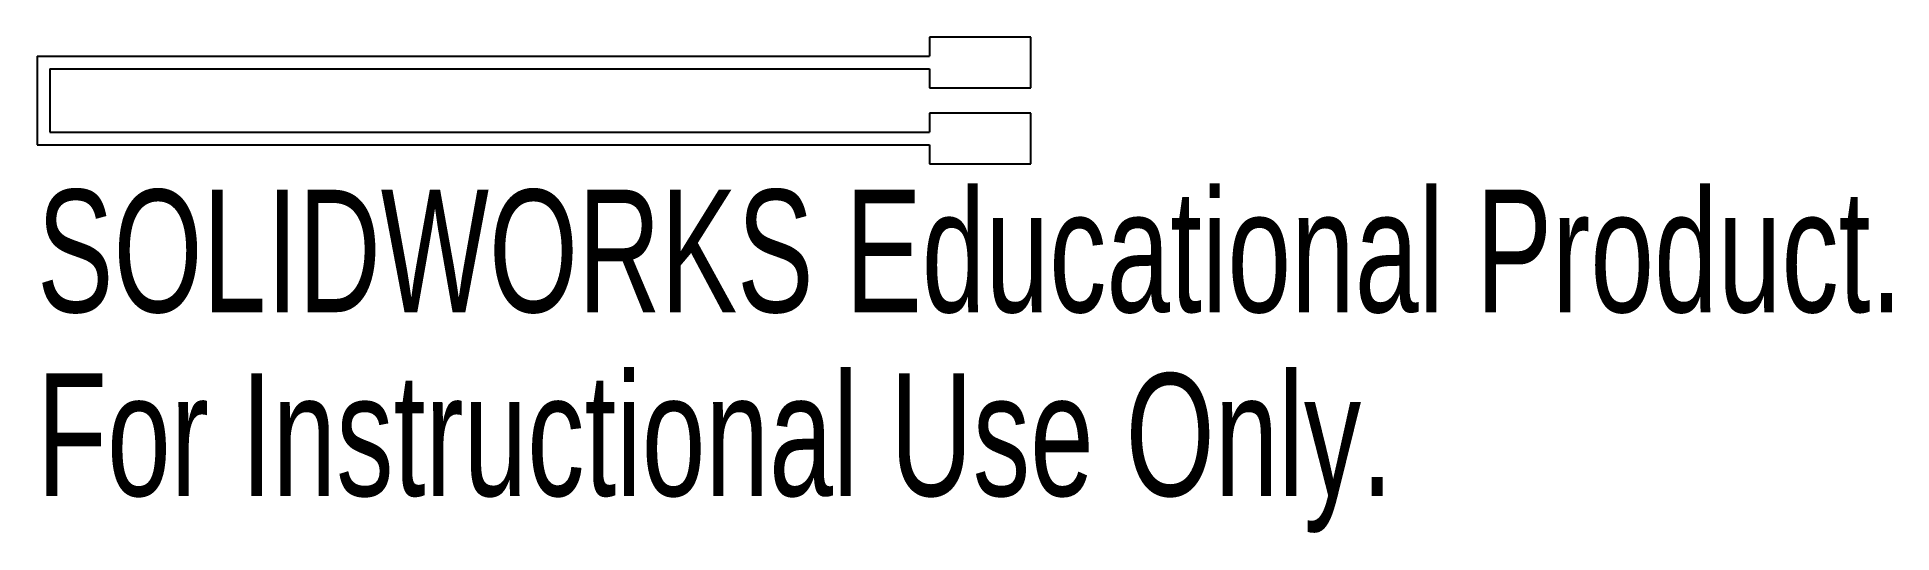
# Model space of a CAD drawing. Header units: millimetres. Extents: x -37.2 to 36, y -17.1 to 2.5.
import ezdxf

# ---------------------------------------------------------------- set-up
doc = ezdxf.new("R2010")
doc.units = ezdxf.units.MM
doc.styles.add('SLDTEXTSTYLE0', font='TXT', dxfattribs={"width": 0.7})

msp = doc.modelspace()

# ---------------------------------------------------------------- linework, layer by layer
at = {"color": 7, "linetype": 'Continuous', "lineweight": 25}
for p, q in [((2, 2.5), (-2, 2.5)), ((-2, 2.5), (-2, 1.75)), ((2, 0.5), (2, 2.5)), ((-37.25, 1.75), (-2, 1.75)), ((-37.25, 1.75), (-37.25, -1.75)), ((-36.75, 1.25), (-36.75, -1.25)), ((-36.75, 1.25), (-2, 1.25)), ((-2, 1.25), (-2, 0.5)), ((-2, 0.5), (2, 0.5)), ((2, -0.5), (-2, -0.5)), ((-2, -0.5), (-2, -1.25)), ((2, -2.5), (2, -0.5)), ((-36.75, -1.25), (-2, -1.25)), ((-37.25, -1.75), (-2, -1.75)), ((-2, -1.75), (-2, -2.5)), ((-2, -2.5), (2, -2.5))]:
    msp.add_line(p, q, dxfattribs=at)

# ---------------------------------------------------------------- texts
at = {"color": 7, "linetype": 'Continuous', "char_height": 4.83362, "attachment_point": 1, "style": 'SLDTEXTSTYLE0'}
for s, insert in [('SOLIDWORKS Educational Product.', (-37.25, -3.52)), ('For Instructional Use Only.', (-37.25, -10.77))]:
    msp.add_mtext(s, dxfattribs=dict(at, insert=insert))

doc.saveas('drawing.dxf')
